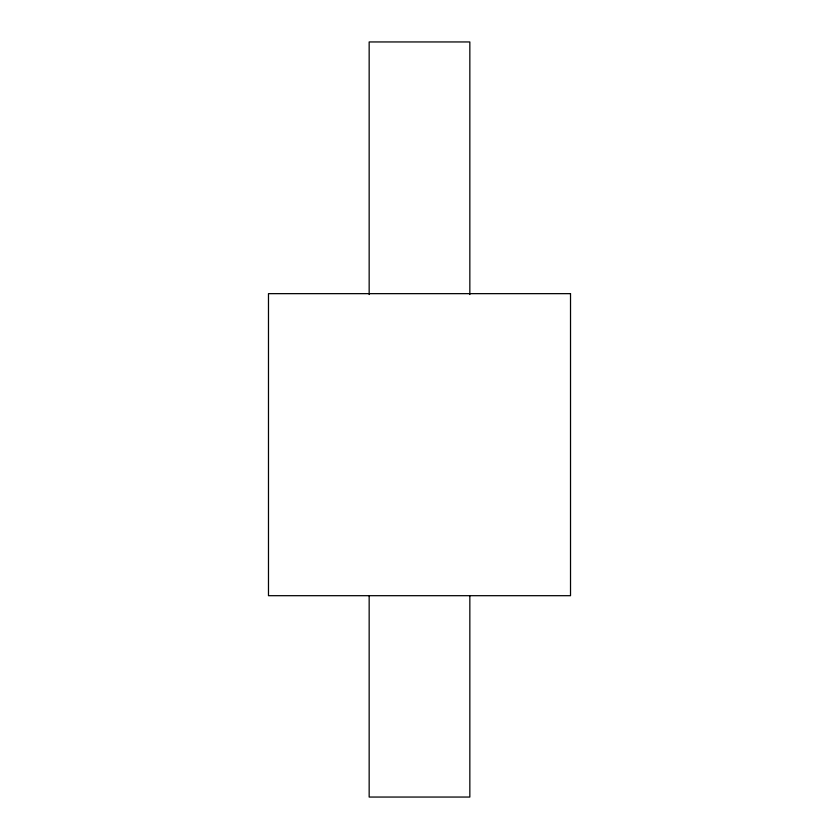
<?xml version="1.0" encoding="UTF-8"?>
<svg xmlns="http://www.w3.org/2000/svg" width="839" height="839" viewBox="0 0 839 839"><rect width="100%" height="100%" fill="white"/><g stroke="black" fill="none" stroke-linecap="round" stroke-linejoin="round"><path stroke-width="1.26" d="M469.84 294.541L469.84 41.95L369.16 41.95L369.16 294.541M469.84 595.69L469.84 797.05L369.16 797.05L369.16 595.69M570.52 293.65L268.48 293.65L268.48 595.69L570.52 595.69L570.52 293.65"/></g></svg>
